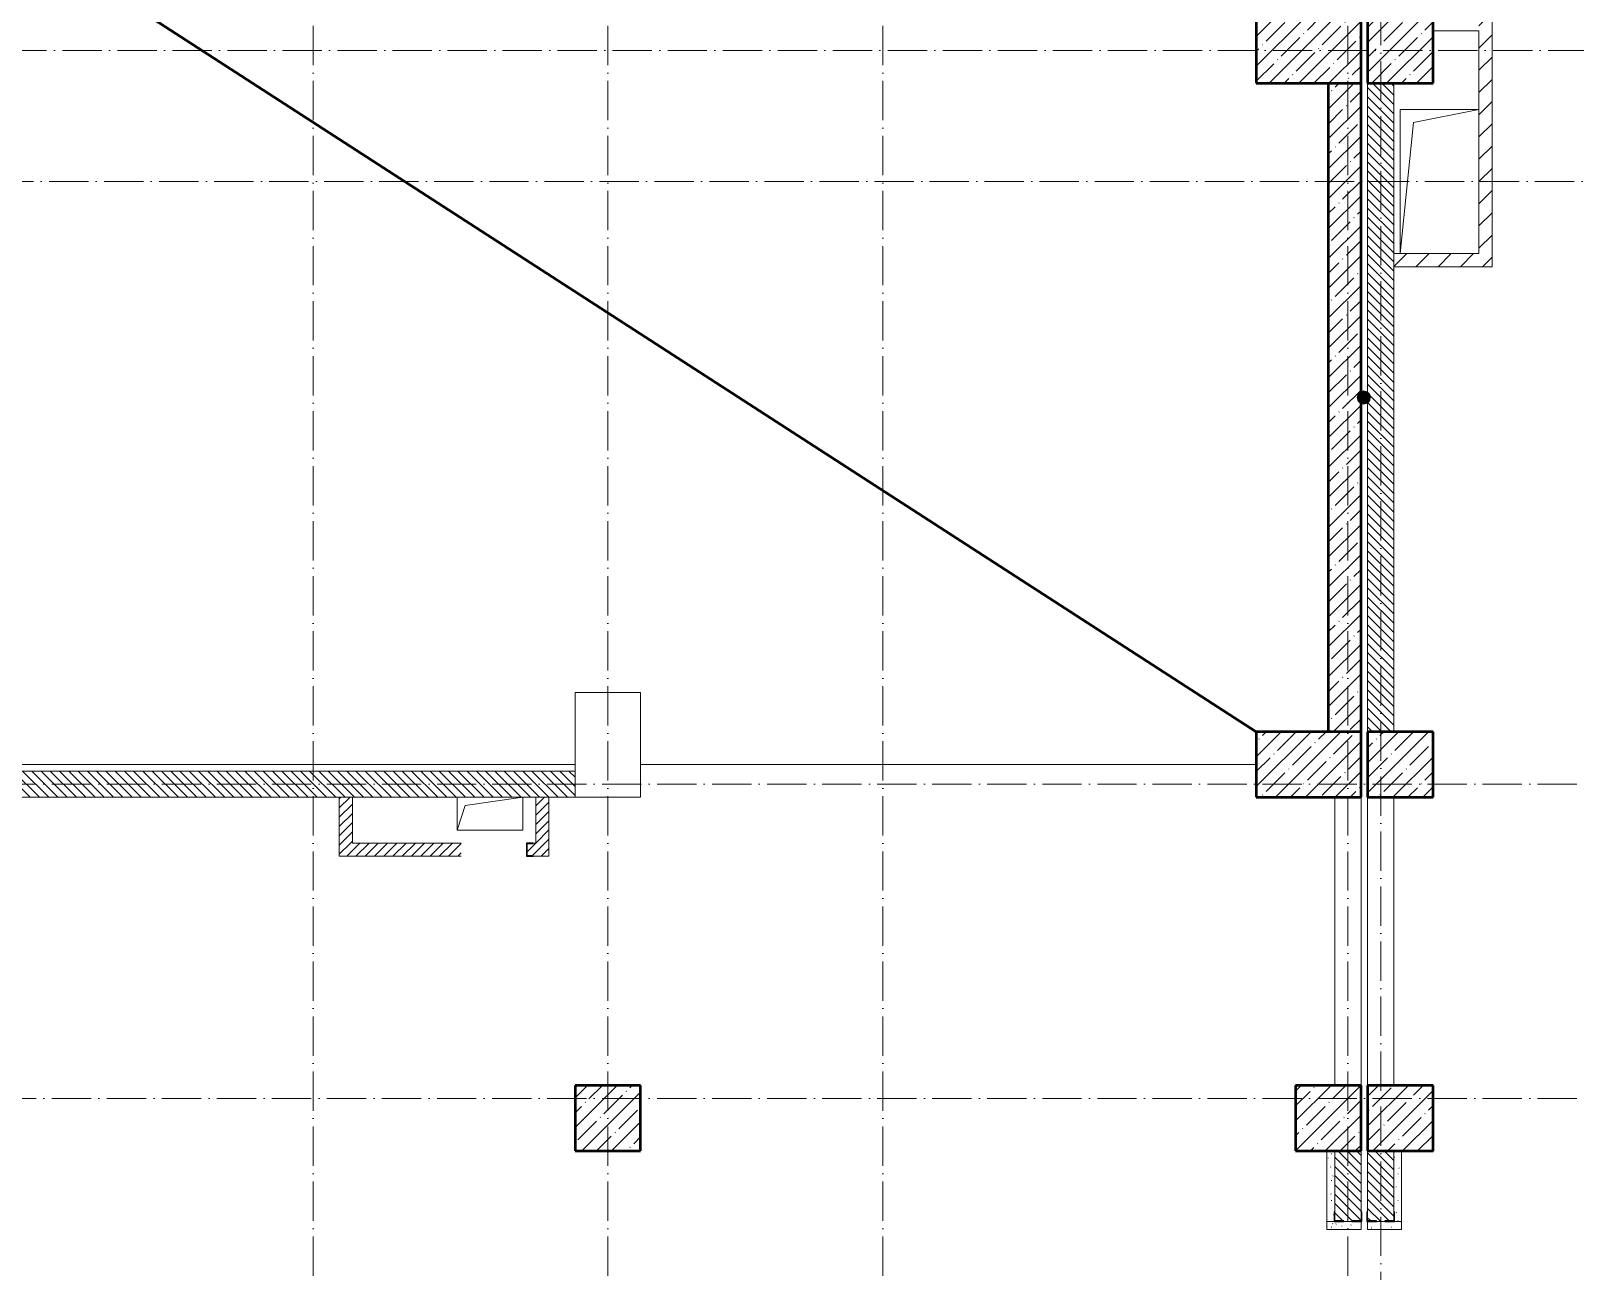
# Model space of a CAD drawing. Header units: millimetres. Extents: x -135211 to 49383, y -8033 to 228499.
# Drawn here: x -65397 to -53608, y 194196 to 203663 of the extents above; entities that cross this region are included whole.
import ezdxf

# ---------------------------------------------------------------- set-up
doc = ezdxf.new("R2010")
doc.units = ezdxf.units.MM
doc.linetypes.add('50_200_ШТРИХ_1Т_ш5_п1_п1_', pattern=[700, 500, -100, 0, -100])
for name, color, linetype, lineweight in [('A-DETL-____-OTLN-1', 7, 'Continuous', 50), ('A-FLOR-____-OTLN', 7, 'Continuous', 9), ('A-GENM-____-MCUT', 7, 'Continuous', 25), ('A-GENM-____-OTLN', 7, 'Continuous', 9), ('A-GENM-____-OTLN-1', 7, 'Continuous', 25), ('A-WALL-____-MCUT', 7, 'Continuous', 13), ('A-WALL-____-MCUT-2', 7, 'Continuous', 50), ('A-WALL-____-PATT-1', 7, 'Continuous', 9), ('A-WALL-FNSH-MCUT-1', 7, 'Continuous', 9), ('G-____-____-TEXT', 7, 'Continuous', 9), ('I-WALL-____-OTLN', 7, 'Continuous', 9), ('S-COLS-____-MCUT', 7, 'Continuous', 50), ('S-COLS-____-OTLN', 7, 'Continuous', 9), ('S-GRID-____-OTLN-1', 7, '50_200_ШТРИХ_1Т_ш5_п1_п1_', 9)]:
    doc.layers.add(name, color=color, linetype=linetype, lineweight=lineweight)
doc.layers.add('A-WALL-____-PATT-2', color=7, linetype='Continuous', lineweight=9, true_color=0x787878)
pattern_1 = [(45, (-129942.255, 127932.027), (-35.35534, 35.35534), [])]
pattern_2 = [(45, (-129942.25, 127932.03), (-84.85281, 84.85281), [])]
pattern_3 = [(135, (-129942.255, 127932.027), (-35.35534, -35.35534), [])]
pattern_4 = [(0, (-129942.255, 127932.027), (203.2, 50.8), [3.353, -149.047, 3.353, -149.047, -812.8]), (0, (-129942.255, 127932.027), (203.2, 50.8), [-304.8, 3.353, -301.447, 3.353, -149.047, -355.6]), (0, (-129942.255, 127932.027), (203.2, 50.8), [-762, 3.353, -98.247, 3.353, -250.647]), (120, (-129866.055, 127957.427), (-145.59409, 150.576362), [3.353, -149.047, 3.353, -149.047, -812.8]), (120, (-129866.055, 127957.427), (-145.59409, 150.576362), [-304.8, 3.353, -301.447, 3.353, -149.047, -355.6]), (120, (-129866.055, 127957.427), (-145.59409, 150.576362), [-762, 3.353, -98.247, 3.353, -250.647]), (240, (-129840.655, 128059.027), (-57.60591, -201.376362), [3.353, -149.047, 3.353, -149.047, -812.8]), (240, (-129840.655, 128059.027), (-57.60591, -201.376362), [-304.8, 3.353, -301.447, 3.353, -149.047, -355.6]), (240, (-129840.655, 128059.027), (-57.60591, -201.376362), [-762, 3.353, -98.247, 3.353, -250.647])]

# ---------------------------------------------------------------- blocks, each defined once
blk = doc.blocks.new('BSC_Колонна _Прямоугольная - 500х800-V83-АР1_План отверстий 3 этажа в осях 1-64_Ю-ЯЯ')
at = {"layer": 'S-COLS-____-OTLN'}
h = blk.add_hatch(dxfattribs=at)
h.set_pattern_fill('FP_91', color=256, style=0, pattern_type=2)
h.set_pattern_definition([(315, (-75581.04, 74300), (114.04925, 114.04925), []), (315, (-75581.04, 74185.95), (114.04925, 114.04925), [201.613, -40.323, 3.353, -36.97])])
h.paths.add_polyline_path([(-250, 400), (-250, -400), (250, -400), (250, 400)], flags=0)
at = {"layer": 'S-COLS-____-MCUT'}
for p, q in [((250, 400), (-250, 400)), ((-250, 400), (-250, -400)), ((250, -400), (250, 400)), ((-250, -400), (250, -400))]:
    blk.add_line(p, q, dxfattribs=at)
blk = doc.blocks.new('BSC_Колонна _Прямоугольная - 500х800-V84-АР1_План отверстий 3 этажа в осях 1-64_Ю-ЯЯ')
at = {"layer": 'S-COLS-____-OTLN'}
h = blk.add_hatch(dxfattribs=at)
h.set_pattern_fill('FP_92', color=256, style=0, pattern_type=2)
h.set_pattern_definition([(315, (-70131.04, 74300), (114.04925, 114.04925), []), (315, (-70131.04, 74185.95), (114.04925, 114.04925), [201.613, -40.323, 3.353, -36.97])])
h.paths.add_polyline_path([(-250, -400), (250, -400), (250, 400), (-250, 400), (-250, 81)], flags=0)
at = {"layer": 'S-COLS-____-MCUT'}
for p, q in [((250, 400), (-250, 400)), ((-250, 400), (-250, -400)), ((250, -400), (250, 400)), ((-250, -400), (250, -400))]:
    blk.add_line(p, q, dxfattribs=at)
blk = doc.blocks.new('BSC_Колонна _Прямоугольная - 500х800-V88-АР1_План отверстий 3 этажа в осях 1-64_Ю-ЯЯ')
at = {"layer": 'S-COLS-____-OTLN'}
for p, q in [((-250, 400), (250, 400)), ((-250, -400), (-250, 400)), ((250, 200), (250, -400)), ((250, -400), (-250, -400))]:
    blk.add_line(p, q, dxfattribs=at)
blk = doc.blocks.new('BSC_Колонна _Прямоугольная - 500х500-V93-АР1_План отверстий 3 этажа в осях 1-64_Ю-ЯЯ')
at = {"layer": 'S-COLS-____-OTLN'}
h = blk.add_hatch(dxfattribs=at)
h.set_pattern_fill('FP_98', color=256, style=0, pattern_type=2)
h.set_pattern_definition([(45, (-75000, -75581.04), (-114.04925, 114.04925), []), (45, (-74885.95, -75581.04), (-114.04925, 114.04925), [201.613, -40.323, 3.353, -36.97])])
h.paths.add_polyline_path([(-250, -250), (250, -250), (250, 250), (-250, 250)], flags=0)
at = {"layer": 'S-COLS-____-MCUT'}
for p, q in [((250, 250), (-250, 250)), ((-250, 250), (-250, -250)), ((250, -250), (250, 250)), ((-250, -250), (250, -250))]:
    blk.add_line(p, q, dxfattribs=at)
blk = doc.blocks.new('BSC_Колонна _Прямоугольная - 500х500-V94-АР1_План отверстий 3 этажа в осях 1-64_Ю-ЯЯ')
at = {"layer": 'S-COLS-____-OTLN'}
h = blk.add_hatch(dxfattribs=at)
h.set_pattern_fill('FP_99', color=256, style=0, pattern_type=2)
h.set_pattern_definition([(45, (-75000, -70131.04), (-114.04925, 114.04925), []), (45, (-74885.95, -70131.04), (-114.04925, 114.04925), [201.613, -40.323, 3.353, -36.97])])
h.paths.add_polyline_path([(-250, -250), (250, -250), (250, 250), (-250, 250), (-250, 8)], flags=0)
at = {"layer": 'S-COLS-____-MCUT'}
for p, q in [((250, 250), (-250, 250)), ((-250, 250), (-250, -250)), ((250, -250), (250, 250)), ((-250, -250), (250, -250))]:
    blk.add_line(p, q, dxfattribs=at)
blk = doc.blocks.new('BSC_Колонна _Прямоугольная - 500х500-V143-АР1_План отверстий 3 этажа в осях 1-64_Ю-ЯЯ')
at = {"layer": 'S-COLS-____-OTLN'}
h = blk.add_hatch(dxfattribs=at)
h.set_pattern_fill('FP_148', color=256, style=0, pattern_type=2)
h.set_pattern_definition([(45, (-75000, -67431.04), (-114.04925, 114.04925), []), (45, (-74885.95, -67431.04), (-114.04925, 114.04925), [201.613, -40.323, 3.353, -36.97])])
h.paths.add_polyline_path([(-250, -250), (250, -250), (250, 250), (-250, 250)], flags=0)
at = {"layer": 'S-COLS-____-MCUT'}
for p, q in [((250, 250), (-250, 250)), ((-250, 250), (-250, -250)), ((250, -250), (250, 250)), ((-250, -250), (250, -250))]:
    blk.add_line(p, q, dxfattribs=at)
blk = doc.blocks.new('BSC_Колонна _Прямоугольная - 500х500-V144-АР1_План отверстий 3 этажа в осях 1-64_Ю-ЯЯ')
at = {"layer": 'S-COLS-____-OTLN'}
h = blk.add_hatch(dxfattribs=at)
h.set_pattern_fill('FP_149', color=256, style=0, pattern_type=2)
h.set_pattern_definition([(45, (-74450, -67431.04), (-114.04925, 114.04925), []), (45, (-74335.95, -67431.04), (-114.04925, 114.04925), [201.613, -40.323, 3.353, -36.97])])
h.paths.add_polyline_path([(-250, -250), (250, -250), (250, 250), (-250, 250)], flags=0)
at = {"layer": 'S-COLS-____-MCUT'}
for p, q in [((250, 250), (-250, 250)), ((-250, 250), (-250, -250)), ((250, -250), (250, 250)), ((-250, -250), (250, -250))]:
    blk.add_line(p, q, dxfattribs=at)
blk = doc.blocks.new('BSC_Колонна _Прямоугольная - 500х500-V145-АР1_План отверстий 3 этажа в осях 1-64_Ю-ЯЯ')
at = {"layer": 'S-COLS-____-OTLN'}
h = blk.add_hatch(dxfattribs=at)
h.set_pattern_fill('FP_150', color=256, style=0, pattern_type=2)
h.set_pattern_definition([(45, (-68950, -67431.04), (-114.04925, 114.04925), []), (45, (-68835.95, -67431.04), (-114.04925, 114.04925), [201.613, -40.323, 3.353, -36.97])])
h.paths.add_polyline_path([(-250, -250), (250, -250), (250, 250), (-250, 250)], flags=0)
at = {"layer": 'S-COLS-____-MCUT'}
for p, q in [((250, 250), (-250, 250)), ((-250, 250), (-250, -250)), ((250, -250), (250, 250)), ((-250, -250), (250, -250))]:
    blk.add_line(p, q, dxfattribs=at)
blk = doc.blocks.new('Фахверк_СКБ_Уголок - 200_3550-28267367-АР1_План отверстий 3 этажа в осях 1-64_Ю-ЯЯ')
at = {"layer": 'A-GENM-____-MCUT'}
for p, q in [((200, 156), (125, 156)), ((125, 156), (125, 81)), ((131, 81), (131, 150)), ((131, 150), (200, 150)), ((200, 150), (200, 156)), ((125, 81), (131, 81)), ((131, 19), (125, 19)), ((125, 19), (125, -56)), ((131, -50), (131, 19)), ((125, -56), (200, -56)), ((200, -50), (131, -50)), ((200, -56), (200, -50))]:
    blk.add_line(p, q, dxfattribs=at)
blk = doc.blocks.new('АР_Перемычка - АР_Перемычка-28734073-АР1_План отверстий 3 этажа в осях 1-64_Ю-ЯЯ')
at = {"layer": 'A-GENM-____-OTLN'}
blk.add_line((0, -100), (9, -100), dxfattribs=at)
blk = doc.blocks.new('154_Фахверк_СКБ_Швеллер - Тип_100_3960_зеркало-29769493-АР1_План отверстий 3 этажа в осях 1-64_Ю-ЯЯ')
at = {"layer": 'A-GENM-____-MCUT'}
for p, q in [((175, 50), (125, 50)), ((125, 50), (125, -50)), ((128, 47), (175, 47)), ((128, -47), (128, 47)), ((175, 47), (175, 50)), ((125, -50), (175, -50)), ((175, -47), (128, -47)), ((175, -50), (175, -47))]:
    blk.add_line(p, q, dxfattribs=at)
blk = doc.blocks.new('AR_Отверстие прямоугольное _в плите_ - AR_Отверстие прямоугольное _в плите_-30459257-АР1_План отверстий 3 этажа в осях 1-64_Ю-ЯЯ')
at = {"layer": 'A-GENM-____-OTLN'}
for p, q in [((250, 125), (-250, 125)), ((-250, 125), (-250, -125)), ((-188, 63), (250, 125)), ((250, -125), (250, 125)), ((-250, -125), (-188, 63)), ((-250, -125), (250, -125))]:
    blk.add_line(p, q, dxfattribs=at)
blk = doc.blocks.new('AR_Отверстие прямоугольное _в плите_ - AR_Отверстие прямоугольное _в плите_-V200-АР1_План отверстий 3 этажа в осях 1-64_Ю-ЯЯ')
at = {"layer": 'A-GENM-____-OTLN'}
for p, q in [((300, 550), (-300, 550)), ((-300, 550), (-300, -550)), ((-200, 450), (300, 550)), ((-300, -550), (-200, 450))]:
    blk.add_line(p, q, dxfattribs=at)
blk = doc.blocks.new('АР_Перемычка - АР_Перемычка-35279778-АР1_План отверстий 3 этажа в осях 1-64_Ю-ЯЯ')
at = {"layer": 'A-GENM-____-OTLN'}
blk.add_line((0, -100), (9, -100), dxfattribs=at)

msp = doc.modelspace()

# ---------------------------------------------------------------- hatches: boundary and pattern name
at = {"layer": 'A-WALL-____-PATT-1'}
h = msp.add_hatch(dxfattribs=at)
h.set_pattern_fill('FP_7', color=256, style=0, pattern_type=2)
h.set_pattern_definition(pattern_2)
h.paths.add_polyline_path([(-54242.3, 201863.1), (-54242.3, 203763.1), (-54342.3, 203763.1), (-54342.3, 201863.1)], flags=0)
h = msp.add_hatch(dxfattribs=at)
h.set_pattern_fill('FP_12', color=256, style=0, pattern_type=2)
h.set_pattern_definition([(45, (-129942.25, 127932.03), (-114.04925, 114.04925), []), (45, (-129828.2, 127932.03), (-114.04925, 114.04925), [201.612, -40.322, 3.353, -36.97])])
h.paths.add_polyline_path([(-55242.3, 198313.1), (-55242.3, 203263.1), (-55492.3, 203263.1), (-55492.3, 198313.1)], flags=0)
h = msp.add_hatch(dxfattribs=at)
h.set_pattern_fill('FP_9', color=256, style=0, pattern_type=2)
h.set_pattern_definition(pattern_3)
h.paths.add_polyline_path([(-54992.3, 198313.1), (-54992.3, 203263.1), (-55192.3, 203263.1), (-55192.3, 198313.1)], flags=0)
h = msp.add_hatch(dxfattribs=at)
h.set_pattern_fill('FP_7', color=256, style=0, pattern_type=2)
h.set_pattern_definition(pattern_2)
h.paths.add_polyline_path([(-54342.3, 201863.1), (-54342.3, 201963.1), (-54992.3, 201963.1), (-54992.3, 201863.1)], flags=0)
h = msp.add_hatch(dxfattribs=at)
h.set_pattern_fill('FP_9', color=256, style=0, pattern_type=2)
h.set_pattern_definition(pattern_3)
h.paths.add_polyline_path([(-61242.3, 197813.1), (-61242.3, 198013.1), (-66692.3, 198013.1), (-66692.3, 197813.1), (-62792.6, 197813.1)], flags=0)
h = msp.add_hatch(dxfattribs=at)
h.set_pattern_fill('FP_8', color=256, style=0, pattern_type=2)
h.set_pattern_definition(pattern_1)
h.paths.add_polyline_path([(-62942.3, 197463.1), (-62942.3, 197813.1), (-63042.3, 197813.1), (-63042.3, 197463.1)], flags=0)
h = msp.add_hatch(dxfattribs=at)
h.set_pattern_fill('FP_8', color=256, style=0, pattern_type=2)
h.set_pattern_definition(pattern_1)
h.paths.add_polyline_path([(-61442.3, 197363.1), (-61442.3, 197813.1), (-61542.3, 197813.1), (-61542.3, 197363.1)], flags=0)
h = msp.add_hatch(dxfattribs=at)
h.set_pattern_fill('FP_8', color=256, style=0, pattern_type=2)
h.set_pattern_definition(pattern_1)
h.paths.add_polyline_path([(-61562.3, 197363.1), (-61542.3, 197363.1), (-61542.3, 197463.1), (-61562.3, 197463.1), (-61562.3, 197460.1), (-61609.3, 197460.1), (-61609.3, 197366.1), (-61562.3, 197366.1), (-61562.3, 197364.5)], flags=0)
h.paths.add_polyline_path([(-62112.3, 197363.1), (-62112.3, 197463.1), (-63042.3, 197463.1), (-63042.3, 197363.1), (-62792.6, 197363.1)], flags=0)
h = msp.add_hatch(dxfattribs=at)
h.set_pattern_fill('FP_9', color=256, style=0, pattern_type=2)
h.set_pattern_definition(pattern_3)
h.paths.add_polyline_path([(-55242.3, 191113.1), (-55242.3, 192347.1), (-55311.3, 192347.1), (-55311.3, 192353.1), (-55373.3, 192353.1), (-55373.3, 192347.1), (-55442.3, 192347.1), (-55442.3, 191113.1)], flags=0)
h.paths.add_polyline_path([(-55311.3, 194573.1), (-55311.3, 194579.1), (-55242.3, 194579.1), (-55242.3, 195113.1), (-55442.3, 195113.1), (-55442.3, 194579.1), (-55373.3, 194579.1), (-55373.3, 194573.1)], flags=0)
h = msp.add_hatch(dxfattribs=at)
h.set_pattern_fill('FP_9', color=256, style=0, pattern_type=2)
h.set_pattern_definition(pattern_3)
h.paths.add_polyline_path([(-54992.3, 191313.1), (-54992.3, 192347.1), (-55061.3, 192347.1), (-55061.3, 192353.1), (-55123.3, 192353.1), (-55123.3, 192347.1), (-55192.3, 192347.1), (-55192.3, 191313.1)], flags=0)
h.paths.add_polyline_path([(-55061.3, 194573.1), (-55061.3, 194579.1), (-54992.3, 194579.1), (-54992.3, 195113.1), (-55192.3, 195113.1), (-55192.3, 194579.1), (-55123.3, 194579.1), (-55123.3, 194573.1)], flags=0)
at = {"layer": 'A-WALL-____-PATT-2'}
h = msp.add_hatch(dxfattribs=at)
h.set_pattern_fill('FP_156', color=256, style=0, pattern_type=2)
h.set_pattern_definition(pattern_4)
h.paths.add_polyline_path([(-55442.3, 191113.1), (-55442.3, 192278.1), (-55448.3, 192278.1), (-55448.3, 192353.1), (-55502.3, 192353.1), (-55502.3, 191113.1)], flags=0)
h.paths.add_polyline_path([(-55448.3, 194573.1), (-55448.3, 194648.1), (-55442.3, 194648.1), (-55442.3, 195113.1), (-55502.3, 195113.1), (-55502.3, 194573.1)], flags=0)
h = msp.add_hatch(dxfattribs=at)
h.set_pattern_fill('FP_156', color=256, style=0, pattern_type=2)
h.set_pattern_definition(pattern_4)
h.paths.add_polyline_path([(-54932.3, 191313.1), (-54932.3, 192353.1), (-54986.3, 192353.1), (-54986.3, 192278.1), (-54992.3, 192278.1), (-54992.3, 191313.1)], flags=0)
h.paths.add_polyline_path([(-54932.3, 194573.1), (-54932.3, 195113.1), (-54992.3, 195113.1), (-54992.3, 194648.1), (-54986.3, 194648.1), (-54986.3, 194573.1)], flags=0)
h = msp.add_hatch(dxfattribs=at)
h.set_pattern_fill('FP_156', color=256, style=0, pattern_type=2)
h.set_pattern_definition(pattern_4)
h.paths.add_polyline_path([(-55442.3, 194513.1), (-55242.3, 194513.1), (-55242.3, 194573.1), (-55502.3, 194573.1), (-55502.3, 194513.1), (-55448.3, 194513.1)], flags=0)
h = msp.add_hatch(dxfattribs=at)
h.set_pattern_fill('FP_156', color=256, style=0, pattern_type=2)
h.set_pattern_definition(pattern_4)
h.paths.add_polyline_path([(-54986.3, 194513.1), (-54932.3, 194513.1), (-54932.3, 194573.1), (-55192.3, 194573.1), (-55192.3, 194513.1), (-54992.3, 194513.1)], flags=0)
at = {"layer": 'G-____-____-TEXT'}
h = msp.add_hatch(color=256, dxfattribs=at)
edge = h.paths.add_edge_path(flags=0)
edge.add_arc((-55221.7, 200864.4), 50, 0, 360)

# ---------------------------------------------------------------- linework, layer by layer
at = {"layer": 'A-DETL-____-OTLN-1'}
msp.add_line((-78942.3, 213113.1), (-56042.3, 198313.1), dxfattribs=at)
at = {"layer": 'A-FLOR-____-OTLN'}
for p, q in [((-54942.3, 203063.1), (-54342.3, 203063.1)), ((-54942.3, 201963.1), (-54942.3, 203063.1)), ((-61242.3, 198063.1), (-66692.3, 198063.1)), ((-56042.3, 198063.1), (-60742.3, 198063.1)), ((-62142.3, 197812.7), (-61642.3, 197812.7)), ((-62142.3, 197562.7), (-62142.3, 197812.7)), ((-61642.3, 197812.7), (-61642.3, 197562.7)), ((-61642.3, 197562.7), (-62142.3, 197562.7))]:
    msp.add_line(p, q, dxfattribs=at)
at = {"layer": 'A-WALL-____-MCUT'}
for p, q in [((-55192.3, 203263.1), (-55192.3, 198313.1)), ((-54992.3, 198313.1), (-54992.3, 203263.1)), ((-61242.3, 198013.1), (-66692.3, 198013.1)), ((-61242.3, 197813.1), (-61242.3, 198013.1)), ((-66692.3, 197813.1), (-61242.3, 197813.1)), ((-55442.3, 195113.1), (-55442.3, 194648.1)), ((-55242.3, 194648.1), (-55242.3, 195113.1)), ((-55192.3, 195113.1), (-55192.3, 194648.1)), ((-54992.3, 195113.1), (-54992.3, 195113.1)), ((-54992.3, 195113.1), (-54992.3, 194648.1)), ((-55373.3, 194573.1), (-55311.3, 194573.1)), ((-55123.3, 194573.1), (-55061.3, 194573.1))]:
    msp.add_line(p, q, dxfattribs=at)
at = {"layer": 'A-WALL-____-MCUT-2'}
for p, q in [((-55492.3, 203263.1), (-55492.3, 198313.1)), ((-55242.3, 198313.1), (-55242.3, 203263.1))]:
    msp.add_line(p, q, dxfattribs=at)
at = {"layer": 'A-WALL-FNSH-MCUT-1'}
for p, q in [((-54242.3, 201863.1), (-54242.3, 203763.1)), ((-54692.3, 203663.1), (-54342.3, 203663.1)), ((-54342.3, 203663.1), (-54342.3, 201963.1)), ((-54342.3, 201963.1), (-54992.3, 201963.1)), ((-54992.3, 201863.1), (-54242.3, 201863.1)), ((-63042.3, 197813.1), (-63042.3, 197363.1)), ((-62942.3, 197463.1), (-62942.3, 197813.1)), ((-61542.3, 197813.1), (-61542.3, 197463.1)), ((-61442.3, 197363.1), (-61442.3, 197813.1)), ((-63042.3, 197363.1), (-62112.3, 197363.1)), ((-62112.3, 197463.1), (-62942.3, 197463.1)), ((-61542.3, 197463.1), (-61562.3, 197463.1)), ((-61562.3, 197363.1), (-61442.3, 197363.1)), ((-55502.3, 195113.1), (-55502.3, 194513.1)), ((-54932.3, 194573.1), (-54932.3, 195113.1)), ((-55502.3, 194573.1), (-55448.3, 194573.1)), ((-55242.3, 194513.1), (-55242.3, 194573.1)), ((-55192.3, 194573.1), (-55192.3, 194513.1)), ((-55061.3, 194573.1), (-55123.3, 194573.1)), ((-54986.3, 194573.1), (-54932.3, 194573.1)), ((-54932.3, 194573.1), (-54986.3, 194573.1)), ((-54932.3, 194513.1), (-54932.3, 194573.1)), ((-55502.3, 194513.1), (-55242.3, 194513.1)), ((-55192.3, 194513.1), (-54932.3, 194513.1))]:
    msp.add_line(p, q, dxfattribs=at)
at = {"layer": 'G-____-____-TEXT'}
msp.add_circle((-55221.7, 200864.4), 50, dxfattribs=at)
at = {"layer": 'I-WALL-____-OTLN'}
for p, q in [((-55442.3, 195613.1), (-55442.3, 197813.1)), ((-55242.3, 197813.1), (-55242.3, 195613.1)), ((-55192.3, 195613.1), (-55192.3, 197813.1)), ((-54992.3, 197813.1), (-54992.3, 195613.1))]:
    msp.add_line(p, q, dxfattribs=at)
at = {"layer": 'S-GRID-____-OTLN-1', "color": 251, "ltscale": 0.6, "true_color": 0x636466}
for p, q in [((-63242.3, 218824.9), (-63242.3, 180823.6)), ((-60992.3, 218824.9), (-60992.3, 180823.6)), ((-58892.3, 218824.9), (-58892.3, 167913.1)), ((-55342.3, 218824.9), (-55342.3, 168203.3)), ((-55092.3, 218556.7), (-55092.3, 167913.1)), ((-80700.2, 203513.1), (-25867.8, 203513.1)), ((-95504.8, 202513.1), (-25867.8, 202513.1)), ((-25867.8, 197913.1), (-80700.2, 197913.1)), ((-25867.8, 195513.1), (-134611, 195513.1))]:
    msp.add_line(p, q, dxfattribs=at)

# ---------------------------------------------------------------- block references
at = {"layer": 'A-GENM-____-OTLN'}
for name, p in [('AR_Отверстие прямоугольное _в плите_ - AR_Отверстие прямоугольное _в плите_-V200-АР1_План отверстий 3 этажа в осях 1-64_Ю-ЯЯ', (-54642.3, 202513.1)), ('AR_Отверстие прямоугольное _в плите_ - AR_Отверстие прямоугольное _в плите_-30459257-АР1_План отверстий 3 этажа в осях 1-64_Ю-ЯЯ', (-61892.3, 197687.7)), ('АР_Перемычка - АР_Перемычка-35279778-АР1_План отверстий 3 этажа в осях 1-64_Ю-ЯЯ', (-54692.3, 195213.1))]:
    msp.add_blockref(name, p, dxfattribs=at)
at = {"layer": 'A-GENM-____-OTLN', "rotation": 89.9999999999999}
for p in [(-55342.3, 195613.1), (-55092.3, 195613.1)]:
    msp.add_blockref('АР_Перемычка - АР_Перемычка-28734073-АР1_План отверстий 3 этажа в осях 1-64_Ю-ЯЯ', p, dxfattribs=at)
at = {"layer": 'A-GENM-____-OTLN-1'}
msp.add_blockref('154_Фахверк_СКБ_Швеллер - Тип_100_3960_зеркало-29769493-АР1_План отверстий 3 этажа в осях 1-64_Ю-ЯЯ', (-61737.3, 197413.1), dxfattribs=at)
for p, rotation in [((-55292.3, 194448.1), 89.99999999999986), ((-55042.3, 194448.1), 90)]:
    msp.add_blockref('Фахверк_СКБ_Уголок - 200_3550-28267367-АР1_План отверстий 3 этажа в осях 1-64_Ю-ЯЯ', p, dxfattribs=dict(at, rotation=rotation))
at = {"layer": 'S-COLS-____-OTLN'}
for name, p, rotation in [('BSC_Колонна _Прямоугольная - 500х800-V83-АР1_План отверстий 3 этажа в осях 1-64_Ю-ЯЯ', (-55642.3, 203513.1), 89.9999999999999), ('BSC_Колонна _Прямоугольная - 500х800-V88-АР1_План отверстий 3 этажа в осях 1-64_Ю-ЯЯ', (-60992.3, 198213.1), 180), ('BSC_Колонна _Прямоугольная - 500х800-V84-АР1_План отверстий 3 этажа в осях 1-64_Ю-ЯЯ', (-55642.3, 198063.1), 89.9999999999999)]:
    msp.add_blockref(name, p, dxfattribs=dict(at, rotation=rotation))
for name, p in [('BSC_Колонна _Прямоугольная - 500х500-V93-АР1_План отверстий 3 этажа в осях 1-64_Ю-ЯЯ', (-54942.3, 203513.1)), ('BSC_Колонна _Прямоугольная - 500х500-V94-АР1_План отверстий 3 этажа в осях 1-64_Ю-ЯЯ', (-54942.3, 198063.1)), ('BSC_Колонна _Прямоугольная - 500х500-V145-АР1_План отверстий 3 этажа в осях 1-64_Ю-ЯЯ', (-60992.3, 195363.1)), ('BSC_Колонна _Прямоугольная - 500х500-V144-АР1_План отверстий 3 этажа в осях 1-64_Ю-ЯЯ', (-55492.3, 195363.1)), ('BSC_Колонна _Прямоугольная - 500х500-V143-АР1_План отверстий 3 этажа в осях 1-64_Ю-ЯЯ', (-54942.3, 195363.1))]:
    msp.add_blockref(name, p, dxfattribs=at)

doc.saveas('drawing.dxf')
